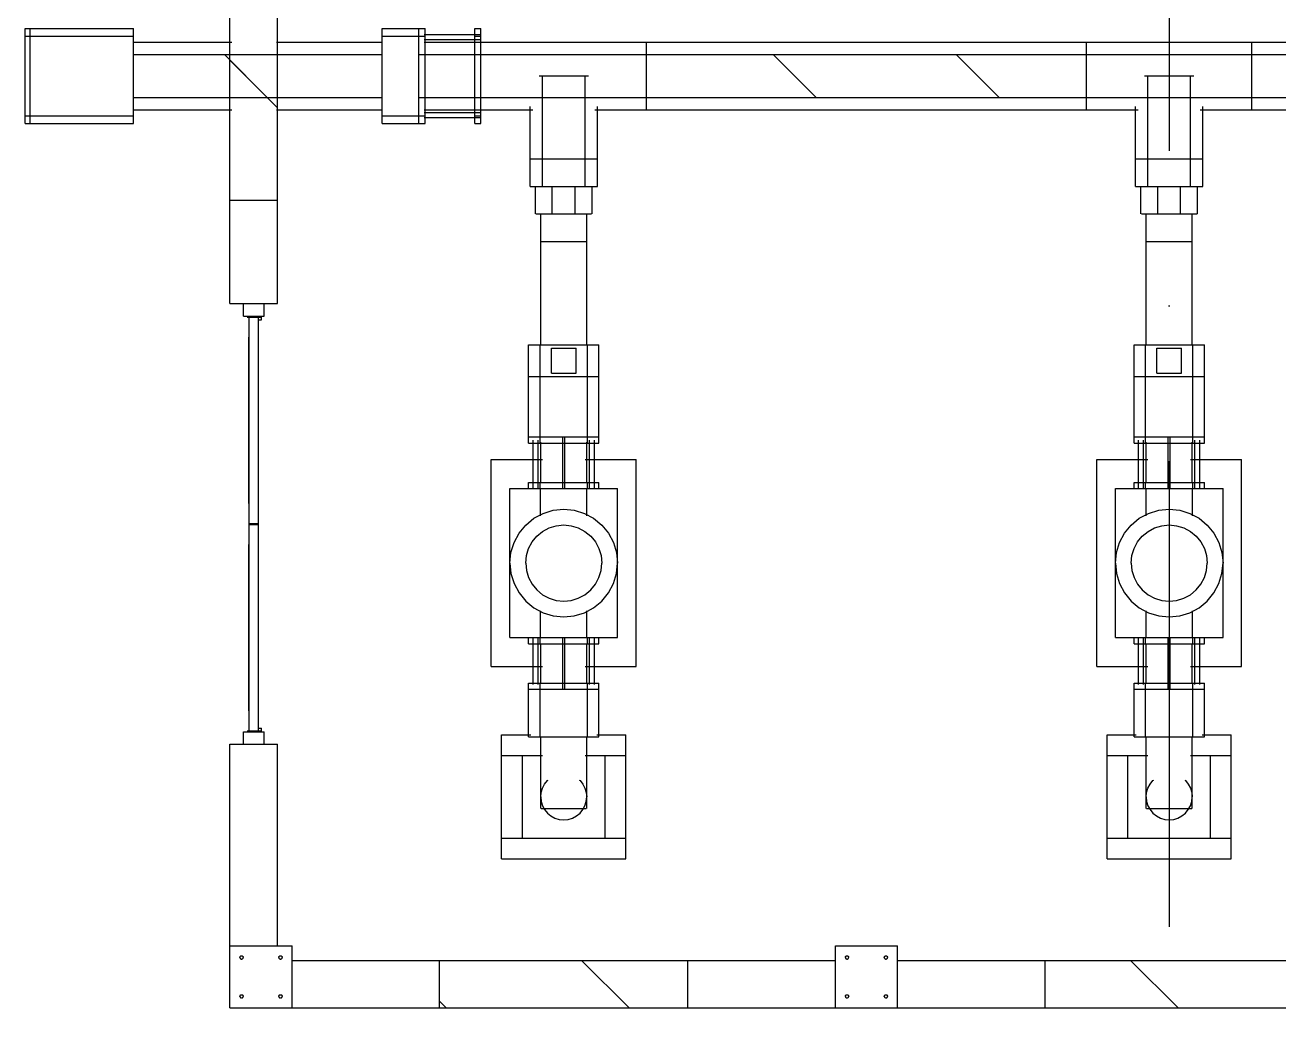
# Model space of a CAD drawing. Extents: x 1250 to 103750, y 1250 to 73000.
# Drawn here: x 56010 to 62068, y 20264 to 25135 of the extents above; entities that cross this region are included whole.
import ezdxf

# ---------------------------------------------------------------- set-up
doc = ezdxf.new("R2010")
doc.units = 0
doc.linetypes.add('DASHDOT', pattern=[3750, 2250, -750, 0, -750])
for name, color, linetype in [('A-CUT', 1, 'CONTINUOUS'), ('A-HATCH', 3, 'CONTINUOUS'), ('A-SECT', 1, 'DASHDOT'), ('A-VIS', 7, 'CONTINUOUS')]:
    doc.layers.add(name, color=color, linetype=linetype)

msp = doc.modelspace()

# ---------------------------------------------------------------- linework, layer by layer
at = {"layer": 'A-CUT'}
for p, q in [((57000, 23788.75), (57000, 26384.75)), ((57230, 23788.75), (57230, 26084.75)), ((56010, 25081.475), (56534.5, 25081.475)), ((56010, 24696.025), (56010, 25081.475)), ((56034.5, 24696.025), (56034.5, 25081.475)), ((56534.5, 24696.025), (56534.5, 25081.475)), ((57734.5, 25081.475), (57942.5, 25081.475)), ((57734.5, 24696.025), (57734.5, 25081.475)), ((57912.5, 24696.025), (57912.5, 25081.475)), ((57942.5, 24696.025), (57942.5, 25081.475)), ((58182.5, 25081.475), (58212.5, 25081.475)), ((58182.5, 24696.025), (58182.5, 25081.475)), ((58212.5, 24696.025), (58212.5, 25081.475)), ((56534.5, 24992.138), (57734.5, 24992.138)), ((57912.5, 24992.138), (64862.5, 24992.138)), ((59012.5, 24785.362), (59012.5, 24992.138)), ((61137.5, 24785.362), (61137.5, 24992.138)), ((61937.5, 24785.362), (61937.5, 24992.138)), ((58509.112, 24355.416), (58509.112, 24888.75)), ((58509.112, 24888.75), (58715.888, 24888.75)), ((58715.888, 24355.416), (58715.888, 24888.75)), ((61434.112, 24888.75), (61640.888, 24888.75)), ((61434.112, 24355.416), (61434.112, 24888.75)), ((61640.888, 24355.416), (61640.888, 24888.75)), ((56534.5, 24785.362), (57734.5, 24785.362)), ((57912.5, 24785.362), (64862.5, 24785.362)), ((56010, 24696.025), (56534.5, 24696.025)), ((57734.5, 24696.025), (57942.5, 24696.025)), ((58182.5, 24696.025), (58212.5, 24696.025)), ((58509.112, 24488.75), (58715.888, 24488.75)), ((61434.112, 24488.75), (61640.888, 24488.75)), ((58509.112, 24355.416), (58715.888, 24355.416)), ((58557.132, 24222.084), (58557.132, 24355.416)), ((58667.868, 24222.084), (58667.868, 24355.416)), ((61434.112, 24355.416), (61640.888, 24355.416)), ((61482.132, 24222.084), (61482.132, 24355.416)), ((61592.868, 24222.084), (61592.868, 24355.416)), ((57000, 24288.75), (57230, 24288.75)), ((58557.132, 24222.084), (58667.868, 24222.084)), ((61482.132, 24222.084), (61592.868, 24222.084)), ((57000, 23788.75), (57230, 23788.75)), ((57065, 23728.75), (57065, 23788.75)), ((57165, 23728.75), (57165, 23788.75)), ((57065, 23728.75), (57165, 23728.75)), ((57092.5, 21723.75), (57092.5, 23723.75)), ((57092.5, 23723.75), (57137.5, 23723.75)), ((57137.5, 21718.75), (57137.5, 23728.75)), ((57137.5, 23710.75), (57152.5, 23710.75)), ((57152.5, 23710.75), (57152.5, 23728.75)), ((57090.5, 23626.75), (57092.5, 23626.75)), ((57090.5, 23620.75), (57090.5, 23626.75)), ((57137.5, 23626.75), (57139.5, 23626.75)), ((57090.5, 23620.75), (57092.5, 23620.75)), ((57137.5, 23620.75), (57139.5, 23620.75)), ((58498.131, 23114.75), (58498.131, 23588.75)), ((58498.131, 23588.75), (58726.869, 23588.75)), ((58552.5, 23451.95), (58552.5, 23573.55)), ((58552.5, 23573.55), (58672.5, 23573.55)), ((58672.5, 23451.95), (58672.5, 23573.55)), ((58726.869, 23114.75), (58726.869, 23588.75)), ((61423.131, 23588.75), (61651.869, 23588.75)), ((61423.131, 23114.75), (61423.131, 23588.75)), ((61477.5, 23573.55), (61597.5, 23573.55)), ((61477.5, 23451.95), (61477.5, 23573.55)), ((61597.5, 23451.95), (61597.5, 23573.55)), ((61651.869, 23114.75), (61651.869, 23588.75)), ((58552.5, 23451.95), (58672.5, 23451.95)), ((61477.5, 23451.95), (61597.5, 23451.95)), ((58498.131, 23436.75), (58726.869, 23436.75)), ((61423.131, 23436.75), (61651.869, 23436.75)), ((58498.131, 23144.75), (58726.869, 23144.75)), ((58607.746, 22894.75), (58607.746, 23144.75)), ((58617.254, 22894.75), (58617.254, 23144.75)), ((61423.131, 23144.75), (61651.869, 23144.75)), ((61532.746, 22894.75), (61532.746, 23144.75)), ((61542.254, 22894.75), (61542.254, 23144.75)), ((58498.131, 23114.75), (58726.869, 23114.75)), ((61423.131, 23114.75), (61651.869, 23114.75)), ((58498.131, 22894.75), (58498.131, 22924.75)), ((58498.131, 22924.75), (58726.869, 22924.75)), ((58726.869, 22894.75), (58726.869, 22924.75)), ((61423.131, 22924.75), (61651.869, 22924.75)), ((61423.131, 22894.75), (61423.131, 22924.75)), ((61651.869, 22894.75), (61651.869, 22924.75)), ((58498.131, 22894.75), (58726.869, 22894.75)), ((61423.131, 22894.75), (61651.869, 22894.75)), ((57090.5, 22828.75), (57092.5, 22828.75)), ((57090.5, 22822.75), (57090.5, 22828.75)), ((57090.5, 22822.75), (57092.5, 22822.75)), ((57137.5, 22828.75), (57139.5, 22828.75)), ((57137.5, 22822.75), (57139.5, 22822.75)), ((57092.5, 22725.75), (57137.5, 22725.75)), ((57092.5, 22721.75), (57137.5, 22721.75)), ((58576.603, 22715.214), (58612.5, 22718.75)), ((58612.5, 22718.75), (58648.397, 22715.214)), ((61501.603, 22715.214), (61537.5, 22718.75)), ((61537.5, 22718.75), (61573.397, 22715.214)), ((58459.51, 22636.975), (58482.392, 22664.858)), ((58482.392, 22664.858), (58510.275, 22687.74)), ((58510.275, 22687.74), (58542.086, 22704.744)), ((58542.086, 22704.744), (58576.603, 22715.214)), ((58648.397, 22715.214), (58682.914, 22704.744)), ((58682.914, 22704.744), (58714.725, 22687.74)), ((58714.725, 22687.74), (58742.608, 22664.858)), ((58742.608, 22664.858), (58765.49, 22636.975)), ((61384.51, 22636.975), (61407.392, 22664.858)), ((61407.392, 22664.858), (61435.275, 22687.74)), ((61435.275, 22687.74), (61467.086, 22704.744)), ((61467.086, 22704.744), (61501.603, 22715.214)), ((61573.397, 22715.214), (61607.914, 22704.744)), ((61607.914, 22704.744), (61639.725, 22687.74)), ((61639.725, 22687.74), (61667.608, 22664.858)), ((61667.608, 22664.858), (61690.49, 22636.975)), ((57090.5, 22618.75), (57090.5, 22624.75)), ((57090.5, 22624.75), (57092.5, 22624.75)), ((57090.5, 22618.75), (57092.5, 22618.75)), ((57137.5, 22624.75), (57139.5, 22624.75)), ((57137.5, 22618.75), (57139.5, 22618.75)), ((58432.036, 22570.647), (58442.506, 22605.164)), ((58442.506, 22605.164), (58459.51, 22636.975)), ((58765.49, 22636.975), (58782.494, 22605.164)), ((58782.494, 22605.164), (58792.964, 22570.647)), ((61357.036, 22570.647), (61367.506, 22605.164)), ((61367.506, 22605.164), (61384.51, 22636.975)), ((61690.49, 22636.975), (61707.494, 22605.164)), ((61707.494, 22605.164), (61717.964, 22570.647)), ((58428.5, 22534.75), (58432.036, 22570.647)), ((58428.5, 22534.75), (58432.036, 22498.853)), ((58792.964, 22570.647), (58796.5, 22534.75)), ((58792.964, 22498.853), (58796.5, 22534.75)), ((61353.5, 22534.75), (61357.036, 22570.647)), ((61353.5, 22534.75), (61357.036, 22498.853)), ((61717.964, 22570.647), (61721.5, 22534.75)), ((61717.964, 22498.853), (61721.5, 22534.75)), ((58432.036, 22498.853), (58442.506, 22464.336)), ((58782.494, 22464.336), (58792.964, 22498.853)), ((61357.036, 22498.853), (61367.506, 22464.336)), ((61707.494, 22464.336), (61717.964, 22498.853)), ((58442.506, 22464.336), (58459.51, 22432.525)), ((58459.51, 22432.525), (58482.392, 22404.642)), ((58742.608, 22404.642), (58765.49, 22432.525)), ((58765.49, 22432.525), (58782.494, 22464.336)), ((61367.506, 22464.336), (61384.51, 22432.525)), ((61384.51, 22432.525), (61407.392, 22404.642)), ((61667.608, 22404.642), (61690.49, 22432.525)), ((61690.49, 22432.525), (61707.494, 22464.336)), ((58482.392, 22404.642), (58510.275, 22381.76)), ((58510.275, 22381.76), (58542.086, 22364.756)), ((58542.086, 22364.756), (58576.603, 22354.286)), ((58576.603, 22354.286), (58612.5, 22350.75)), ((58612.5, 22350.75), (58648.397, 22354.286)), ((58648.397, 22354.286), (58682.914, 22364.756)), ((58682.914, 22364.756), (58714.725, 22381.76)), ((58714.725, 22381.76), (58742.608, 22404.642)), ((61407.392, 22404.642), (61435.275, 22381.76)), ((61435.275, 22381.76), (61467.086, 22364.756)), ((61467.086, 22364.756), (61501.603, 22354.286)), ((61501.603, 22354.286), (61537.5, 22350.75)), ((61537.5, 22350.75), (61573.397, 22354.286)), ((61573.397, 22354.286), (61607.914, 22364.756)), ((61607.914, 22364.756), (61639.725, 22381.76)), ((61639.725, 22381.76), (61667.608, 22404.642)), ((58498.131, 22144.75), (58498.131, 22174.75)), ((58498.131, 22174.75), (58726.869, 22174.75)), ((58607.746, 21924.75), (58607.746, 22174.75)), ((58617.254, 21924.75), (58617.254, 22174.75)), ((58726.869, 22144.75), (58726.869, 22174.75)), ((61423.131, 22174.75), (61651.869, 22174.75)), ((61423.131, 22144.75), (61423.131, 22174.75)), ((61532.746, 21924.75), (61532.746, 22174.75)), ((61542.254, 21924.75), (61542.254, 22174.75)), ((61651.869, 22144.75), (61651.869, 22174.75)), ((58498.131, 22144.75), (58726.869, 22144.75)), ((61423.131, 22144.75), (61651.869, 22144.75)), ((58498.131, 21694.75), (58498.131, 21954.75)), ((58498.131, 21954.75), (58726.869, 21954.75)), ((58726.869, 21694.75), (58726.869, 21954.75)), ((61423.131, 21954.75), (61651.869, 21954.75)), ((61423.131, 21694.75), (61423.131, 21954.75)), ((61651.869, 21694.75), (61651.869, 21954.75)), ((58498.131, 21924.75), (58726.869, 21924.75)), ((61423.131, 21924.75), (61651.869, 21924.75)), ((57090.5, 21820.75), (57090.5, 21826.75)), ((57090.5, 21826.75), (57092.5, 21826.75)), ((57090.5, 21820.75), (57092.5, 21820.75)), ((57137.5, 21826.75), (57139.5, 21826.75)), ((57137.5, 21820.75), (57139.5, 21820.75)), ((57065, 21658.75), (57065, 21718.75)), ((57065, 21718.75), (57165, 21718.75)), ((57092.5, 21723.75), (57137.5, 21723.75)), ((57137.5, 21736.75), (57152.5, 21736.75)), ((57152.5, 21718.75), (57152.5, 21736.75)), ((57165, 21658.75), (57165, 21718.75)), ((58498.131, 21694.75), (58726.869, 21694.75)), ((61423.131, 21694.75), (61651.869, 21694.75)), ((57000, 20384.75), (57000, 21658.75)), ((57000, 21658.75), (57230, 21658.75)), ((57230, 20684.75), (57230, 21658.75)), ((57000, 20684.75), (57300, 20684.75)), ((57300, 20384.75), (57300, 20684.75)), ((59925, 20684.75), (60225, 20684.75)), ((59925, 20384.75), (59925, 20684.75)), ((60225, 20384.75), (60225, 20684.75)), ((57048, 20628.75), (57048.154, 20630.311)), ((57048, 20628.75), (57048.154, 20627.189)), ((57048.154, 20630.311), (57048.609, 20631.811)), ((57048.154, 20627.189), (57048.609, 20625.689)), ((57048.609, 20631.811), (57049.348, 20633.195)), ((57048.609, 20625.689), (57049.348, 20624.305)), ((57049.348, 20633.195), (57050.343, 20634.407)), ((57049.348, 20624.305), (57050.343, 20623.093)), ((57050.343, 20634.407), (57051.555, 20635.402)), ((57050.343, 20623.093), (57051.555, 20622.098)), ((57051.555, 20635.402), (57052.939, 20636.141)), ((57051.555, 20622.098), (57052.939, 20621.359)), ((57052.939, 20636.141), (57054.439, 20636.596)), ((57052.939, 20621.359), (57054.439, 20620.904)), ((57054.439, 20636.596), (57056, 20636.75)), ((57054.439, 20620.904), (57056, 20620.75)), ((57056, 20636.75), (57057.561, 20636.596)), ((57056, 20620.75), (57057.561, 20620.904)), ((57057.561, 20636.596), (57059.061, 20636.141)), ((57057.561, 20620.904), (57059.061, 20621.359)), ((57059.061, 20636.141), (57060.445, 20635.402)), ((57059.061, 20621.359), (57060.445, 20622.098)), ((57060.445, 20635.402), (57061.657, 20634.407)), ((57060.445, 20622.098), (57061.657, 20623.093)), ((57061.657, 20634.407), (57062.652, 20633.195)), ((57061.657, 20623.093), (57062.652, 20624.305)), ((57062.652, 20633.195), (57063.391, 20631.811)), ((57062.652, 20624.305), (57063.391, 20625.689)), ((57063.391, 20631.811), (57063.781, 20630.525)), ((57063.391, 20625.689), (57063.846, 20627.189)), ((57063.781, 20630.525), (57064, 20628.75)), ((57063.846, 20627.189), (57064, 20628.75)), ((57236, 20628.75), (57236.154, 20630.311)), ((57236, 20628.75), (57236.154, 20627.189)), ((57236.154, 20630.311), (57236.609, 20631.811)), ((57236.154, 20627.189), (57236.609, 20625.689)), ((57236.609, 20631.811), (57237.348, 20633.195)), ((57236.609, 20625.689), (57237.348, 20624.305)), ((57237.348, 20633.195), (57238.343, 20634.407)), ((57237.348, 20624.305), (57238.343, 20623.093)), ((57238.343, 20634.407), (57239.555, 20635.402)), ((57238.343, 20623.093), (57239.555, 20622.098)), ((57239.555, 20635.402), (57240.939, 20636.141)), ((57239.555, 20622.098), (57240.939, 20621.359)), ((57240.939, 20636.141), (57242.439, 20636.596)), ((57240.939, 20621.359), (57242.439, 20620.904)), ((57242.439, 20636.596), (57244, 20636.75)), ((57242.439, 20620.904), (57244, 20620.75)), ((57244, 20636.75), (57245.561, 20636.596)), ((57244, 20620.75), (57245.561, 20620.904)), ((57245.561, 20636.596), (57247.061, 20636.141)), ((57245.561, 20620.904), (57247.061, 20621.359)), ((57247.061, 20636.141), (57248.445, 20635.402)), ((57247.061, 20621.359), (57248.445, 20622.098)), ((57248.445, 20635.402), (57249.657, 20634.407)), ((57248.445, 20622.098), (57249.657, 20623.093)), ((57249.657, 20634.407), (57250.652, 20633.195)), ((57249.657, 20623.093), (57250.652, 20624.305)), ((57250.652, 20633.195), (57251.391, 20631.811)), ((57250.652, 20624.305), (57251.391, 20625.689)), ((57251.391, 20631.811), (57251.781, 20630.525)), ((57251.391, 20625.689), (57251.846, 20627.189)), ((57251.781, 20630.525), (57252, 20628.75)), ((57251.846, 20627.189), (57252, 20628.75)), ((57300, 20614.75), (59925, 20614.75)), ((58012.5, 20384.75), (58012.5, 20614.75)), ((59212.5, 20384.75), (59212.5, 20614.75)), ((59973, 20628.75), (59973.154, 20630.311)), ((59973, 20628.75), (59973.154, 20627.189)), ((59973.154, 20630.311), (59973.609, 20631.811)), ((59973.154, 20627.189), (59973.609, 20625.689)), ((59973.609, 20631.811), (59974.348, 20633.195)), ((59973.609, 20625.689), (59974.348, 20624.305)), ((59974.348, 20633.195), (59975.343, 20634.407)), ((59974.348, 20624.305), (59975.343, 20623.093)), ((59975.343, 20634.407), (59976.555, 20635.402)), ((59975.343, 20623.093), (59976.555, 20622.098)), ((59976.555, 20635.402), (59977.939, 20636.141)), ((59976.555, 20622.098), (59977.939, 20621.359)), ((59977.939, 20636.141), (59979.439, 20636.596)), ((59977.939, 20621.359), (59979.439, 20620.904)), ((59979.439, 20636.596), (59981, 20636.75)), ((59979.439, 20620.904), (59981, 20620.75)), ((59981, 20636.75), (59982.561, 20636.596)), ((59981, 20620.75), (59982.561, 20620.904)), ((59982.561, 20636.596), (59984.061, 20636.141)), ((59982.561, 20620.904), (59984.061, 20621.359)), ((59984.061, 20636.141), (59985.445, 20635.402)), ((59984.061, 20621.359), (59985.445, 20622.098)), ((59985.445, 20635.402), (59986.657, 20634.407)), ((59985.445, 20622.098), (59986.657, 20623.093)), ((59986.657, 20634.407), (59987.652, 20633.195)), ((59986.657, 20623.093), (59987.652, 20624.305)), ((59987.652, 20633.195), (59988.391, 20631.811)), ((59987.652, 20624.305), (59988.391, 20625.689)), ((59988.391, 20631.811), (59988.781, 20630.525)), ((59988.391, 20625.689), (59988.846, 20627.189)), ((59988.781, 20630.525), (59989, 20628.75)), ((59988.846, 20627.189), (59989, 20628.75)), ((60161, 20628.75), (60161.154, 20630.311)), ((60161, 20628.75), (60161.154, 20627.189)), ((60161.154, 20630.311), (60161.609, 20631.811)), ((60161.154, 20627.189), (60161.609, 20625.689)), ((60161.609, 20631.811), (60162.348, 20633.195)), ((60161.609, 20625.689), (60162.348, 20624.305)), ((60162.348, 20633.195), (60163.343, 20634.407)), ((60162.348, 20624.305), (60163.343, 20623.093)), ((60163.343, 20634.407), (60164.555, 20635.402)), ((60163.343, 20623.093), (60164.555, 20622.098)), ((60164.555, 20635.402), (60165.939, 20636.141)), ((60164.555, 20622.098), (60165.939, 20621.359)), ((60165.939, 20636.141), (60167.439, 20636.596)), ((60165.939, 20621.359), (60167.439, 20620.904)), ((60167.439, 20636.596), (60169, 20636.75)), ((60167.439, 20620.904), (60169, 20620.75)), ((60169, 20636.75), (60170.561, 20636.596)), ((60169, 20620.75), (60170.561, 20620.904)), ((60170.561, 20636.596), (60172.061, 20636.141)), ((60170.561, 20620.904), (60172.061, 20621.359)), ((60172.061, 20636.141), (60173.445, 20635.402)), ((60172.061, 20621.359), (60173.445, 20622.098)), ((60173.445, 20635.402), (60174.657, 20634.407)), ((60173.445, 20622.098), (60174.657, 20623.093)), ((60174.657, 20634.407), (60175.652, 20633.195)), ((60174.657, 20623.093), (60175.652, 20624.305)), ((60175.652, 20633.195), (60176.391, 20631.811)), ((60175.652, 20624.305), (60176.391, 20625.689)), ((60176.391, 20631.811), (60176.781, 20630.525)), ((60176.391, 20625.689), (60176.846, 20627.189)), ((60176.781, 20630.525), (60177, 20628.75)), ((60176.846, 20627.189), (60177, 20628.75)), ((60225, 20614.75), (62850, 20614.75)), ((60937.5, 20384.75), (60937.5, 20614.75)), ((57048, 20440.75), (57048.154, 20442.311)), ((57048, 20440.75), (57048.154, 20439.189)), ((57048.154, 20442.311), (57048.609, 20443.811)), ((57048.154, 20439.189), (57048.609, 20437.689)), ((57048.609, 20443.811), (57049.348, 20445.195)), ((57048.609, 20437.689), (57049.348, 20436.305)), ((57049.348, 20445.195), (57050.343, 20446.407)), ((57049.348, 20436.305), (57050.343, 20435.093)), ((57050.343, 20446.407), (57051.555, 20447.402)), ((57050.343, 20435.093), (57051.555, 20434.098)), ((57051.555, 20447.402), (57052.939, 20448.141)), ((57051.555, 20434.098), (57052.939, 20433.359)), ((57052.939, 20448.141), (57054.439, 20448.596)), ((57052.939, 20433.359), (57054.439, 20432.904)), ((57054.439, 20448.596), (57056, 20448.75)), ((57054.439, 20432.904), (57056, 20432.75)), ((57056, 20448.75), (57057.561, 20448.596)), ((57056, 20432.75), (57057.561, 20432.904)), ((57057.561, 20448.596), (57059.061, 20448.141)), ((57057.561, 20432.904), (57059.061, 20433.359)), ((57059.061, 20448.141), (57060.445, 20447.402)), ((57059.061, 20433.359), (57060.445, 20434.098)), ((57060.445, 20447.402), (57061.657, 20446.407)), ((57060.445, 20434.098), (57061.657, 20435.093)), ((57061.657, 20446.407), (57062.652, 20445.195)), ((57061.657, 20435.093), (57062.652, 20436.305)), ((57062.652, 20445.195), (57063.391, 20443.811)), ((57062.652, 20436.305), (57063.391, 20437.689)), ((57063.391, 20443.811), (57063.781, 20442.525)), ((57063.391, 20437.689), (57063.846, 20439.189)), ((57063.781, 20442.525), (57064, 20440.75)), ((57063.846, 20439.189), (57064, 20440.75)), ((57236, 20440.75), (57236.154, 20442.311)), ((57236, 20440.75), (57236.154, 20439.189)), ((57236.154, 20442.311), (57236.609, 20443.811)), ((57236.154, 20439.189), (57236.609, 20437.689)), ((57236.609, 20443.811), (57237.348, 20445.195)), ((57236.609, 20437.689), (57237.348, 20436.305)), ((57237.348, 20445.195), (57238.343, 20446.407)), ((57237.348, 20436.305), (57238.343, 20435.093)), ((57238.343, 20446.407), (57239.555, 20447.402)), ((57238.343, 20435.093), (57239.555, 20434.098)), ((57239.555, 20447.402), (57240.939, 20448.141)), ((57239.555, 20434.098), (57240.939, 20433.359)), ((57240.939, 20448.141), (57242.439, 20448.596)), ((57240.939, 20433.359), (57242.439, 20432.904)), ((57242.439, 20448.596), (57244, 20448.75)), ((57242.439, 20432.904), (57244, 20432.75)), ((57244, 20448.75), (57245.561, 20448.596)), ((57244, 20432.75), (57245.561, 20432.904)), ((57245.561, 20448.596), (57247.061, 20448.141)), ((57245.561, 20432.904), (57247.061, 20433.359)), ((57247.061, 20448.141), (57248.445, 20447.402)), ((57247.061, 20433.359), (57248.445, 20434.098)), ((57248.445, 20447.402), (57249.657, 20446.407)), ((57248.445, 20434.098), (57249.657, 20435.093)), ((57249.657, 20446.407), (57250.652, 20445.195)), ((57249.657, 20435.093), (57250.652, 20436.305)), ((57250.652, 20445.195), (57251.391, 20443.811)), ((57250.652, 20436.305), (57251.391, 20437.689)), ((57251.391, 20443.811), (57251.781, 20442.525)), ((57251.391, 20437.689), (57251.846, 20439.189)), ((57251.781, 20442.525), (57252, 20440.75)), ((57251.846, 20439.189), (57252, 20440.75)), ((59973, 20440.75), (59973.154, 20442.311)), ((59973, 20440.75), (59973.154, 20439.189)), ((59973.154, 20442.311), (59973.609, 20443.811)), ((59973.154, 20439.189), (59973.609, 20437.689)), ((59973.609, 20443.811), (59974.348, 20445.195)), ((59973.609, 20437.689), (59974.348, 20436.305)), ((59974.348, 20445.195), (59975.343, 20446.407)), ((59974.348, 20436.305), (59975.343, 20435.093)), ((59975.343, 20446.407), (59976.555, 20447.402)), ((59975.343, 20435.093), (59976.555, 20434.098)), ((59976.555, 20447.402), (59977.939, 20448.141)), ((59976.555, 20434.098), (59977.939, 20433.359)), ((59977.939, 20448.141), (59979.439, 20448.596)), ((59977.939, 20433.359), (59979.439, 20432.904)), ((59979.439, 20448.596), (59981, 20448.75)), ((59979.439, 20432.904), (59981, 20432.75)), ((59981, 20448.75), (59982.561, 20448.596)), ((59981, 20432.75), (59982.561, 20432.904)), ((59982.561, 20448.596), (59984.061, 20448.141)), ((59982.561, 20432.904), (59984.061, 20433.359)), ((59984.061, 20448.141), (59985.445, 20447.402)), ((59984.061, 20433.359), (59985.445, 20434.098)), ((59985.445, 20447.402), (59986.657, 20446.407)), ((59985.445, 20434.098), (59986.657, 20435.093)), ((59986.657, 20446.407), (59987.652, 20445.195)), ((59986.657, 20435.093), (59987.652, 20436.305)), ((59987.652, 20445.195), (59988.391, 20443.811)), ((59987.652, 20436.305), (59988.391, 20437.689)), ((59988.391, 20443.811), (59988.781, 20442.525)), ((59988.391, 20437.689), (59988.846, 20439.189)), ((59988.781, 20442.525), (59989, 20440.75)), ((59988.846, 20439.189), (59989, 20440.75)), ((60161, 20440.75), (60161.154, 20442.311)), ((60161, 20440.75), (60161.154, 20439.189)), ((60161.154, 20442.311), (60161.609, 20443.811)), ((60161.154, 20439.189), (60161.609, 20437.689)), ((60161.609, 20443.811), (60162.348, 20445.195)), ((60161.609, 20437.689), (60162.348, 20436.305)), ((60162.348, 20445.195), (60163.343, 20446.407)), ((60162.348, 20436.305), (60163.343, 20435.093)), ((60163.343, 20446.407), (60164.555, 20447.402)), ((60163.343, 20435.093), (60164.555, 20434.098)), ((60164.555, 20447.402), (60165.939, 20448.141)), ((60164.555, 20434.098), (60165.939, 20433.359)), ((60165.939, 20448.141), (60167.439, 20448.596)), ((60165.939, 20433.359), (60167.439, 20432.904)), ((60167.439, 20448.596), (60169, 20448.75)), ((60167.439, 20432.904), (60169, 20432.75)), ((60169, 20448.75), (60170.561, 20448.596)), ((60169, 20432.75), (60170.561, 20432.904)), ((60170.561, 20448.596), (60172.061, 20448.141)), ((60170.561, 20432.904), (60172.061, 20433.359)), ((60172.061, 20448.141), (60173.445, 20447.402)), ((60172.061, 20433.359), (60173.445, 20434.098)), ((60173.445, 20447.402), (60174.657, 20446.407)), ((60173.445, 20434.098), (60174.657, 20435.093)), ((60174.657, 20446.407), (60175.652, 20445.195)), ((60174.657, 20435.093), (60175.652, 20436.305)), ((60175.652, 20445.195), (60176.391, 20443.811)), ((60175.652, 20436.305), (60176.391, 20437.689)), ((60176.391, 20443.811), (60176.781, 20442.525)), ((60176.391, 20437.689), (60176.846, 20439.189)), ((60176.781, 20442.525), (60177, 20440.75)), ((60176.846, 20439.189), (60177, 20440.75)), ((57000, 20384.75), (69000, 20384.75))]:
    msp.add_line(p, q, dxfattribs=at)
at = {"layer": 'A-HATCH'}
for p, q in [((57179.971, 24785.362), (56973.194, 24992.138)), ((57230, 24735.333), (57000, 24965.333)), ((59831.621, 24785.362), (59624.845, 24992.138)), ((60715.505, 24785.362), (60508.728, 24992.138)), ((58928.932, 20384.75), (58698.932, 20614.75)), ((61580.583, 20384.75), (61350.583, 20614.75)), ((58045.049, 20384.75), (58012.5, 20417.299))]:
    msp.add_line(p, q, dxfattribs=at)
at = {"layer": 'A-SECT'}
msp.add_line((61537.5, 30527.47), (61537.5, 16242.03), dxfattribs=at)
at = {"layer": 'A-VIS'}
for p, q in [((57000, 25050.359), (57000, 26384.75)), ((57230, 25050.359), (57230, 26081.658)), ((56010, 25118.75), (56534.5, 25118.75)), ((56010, 24658.75), (56010, 25118.75)), ((56034.5, 25081.475), (56034.5, 25118.75)), ((56534.5, 24992.138), (56534.5, 25118.75)), ((57734.5, 25118.75), (57942.5, 25118.75)), ((57734.5, 24992.138), (57734.5, 25118.75)), ((57912.5, 25081.475), (57912.5, 25118.75)), ((57937.512, 25088.75), (58212.5, 25088.75)), ((57942.5, 25081.475), (57942.5, 25118.75)), ((58182.5, 25118.75), (58212.5, 25118.75)), ((58182.5, 25081.475), (58182.5, 25118.75)), ((58212.5, 24992.138), (58212.5, 25118.75)), ((56534.5, 25051.75), (57009.391, 25051.75)), ((57225.016, 25051.75), (57734.5, 25051.75)), ((57937.512, 25064.75), (58212.5, 25064.75)), ((57937.512, 25051.75), (64862.5, 25051.75)), ((57942.5, 25051.385), (57942.5, 25069.122)), ((58182.5, 25051.385), (58182.5, 25069.122)), ((59012.5, 24992.138), (59012.5, 25051.75)), ((61137.5, 24992.138), (61137.5, 25051.75)), ((61937.5, 24992.138), (61937.5, 25051.75)), ((57912.5, 24992.138), (57912.5, 25007.572)), ((58493.678, 24888.75), (58509.112, 24888.75)), ((58715.888, 24888.75), (58731.322, 24888.75)), ((61418.678, 24888.75), (61434.112, 24888.75)), ((61640.888, 24888.75), (61656.322, 24888.75)), ((56534.5, 24658.75), (56534.5, 24785.362)), ((57734.5, 24658.75), (57734.5, 24785.362)), ((57912.5, 24769.928), (57912.5, 24785.362)), ((58212.5, 24658.75), (58212.5, 24785.362)), ((59012.5, 24725.75), (59012.5, 24785.362)), ((61137.5, 24725.75), (61137.5, 24785.362)), ((61937.5, 24725.75), (61937.5, 24785.362)), ((56534.5, 24725.75), (57009.391, 24725.75)), ((57000, 23788.75), (57000, 24722.234)), ((57225.016, 24725.75), (57734.5, 24725.75)), ((57230, 23788.75), (57230, 24722.234)), ((57937.512, 24725.75), (58462.536, 24725.75)), ((57942.5, 24712.847), (57942.5, 24722.233)), ((58182.5, 24712.847), (58182.5, 24722.233)), ((58449.5, 24355.416), (58449.5, 24740.967)), ((58762.536, 24725.75), (61387.464, 24725.75)), ((58775.5, 24355.416), (58775.5, 24740.967)), ((61374.5, 24355.416), (61374.5, 24740.967)), ((61687.464, 24725.75), (64312.464, 24725.75)), ((61700.5, 24355.416), (61700.5, 24740.967)), ((56010, 24658.75), (56534.5, 24658.75)), ((56034.5, 24658.75), (56034.5, 24696.025)), ((57734.5, 24658.75), (57942.5, 24658.75)), ((57912.5, 24658.75), (57912.5, 24696.025)), ((57937.512, 24712.75), (58212.5, 24712.75)), ((57937.512, 24688.75), (58212.5, 24688.75)), ((57942.5, 24658.75), (57942.5, 24696.025)), ((58182.5, 24658.75), (58182.5, 24696.025)), ((58182.5, 24658.75), (58212.5, 24658.75)), ((58449.5, 24488.75), (58509.112, 24488.75)), ((58715.888, 24488.75), (58775.5, 24488.75)), ((61374.5, 24488.75), (61434.112, 24488.75)), ((61640.888, 24488.75), (61700.5, 24488.75)), ((58449.5, 24355.416), (58557.132, 24355.416)), ((58475.5, 24222.084), (58475.5, 24355.416)), ((58667.868, 24355.416), (58775.5, 24355.416)), ((58749.5, 24222.084), (58749.5, 24355.416)), ((61374.5, 24355.416), (61482.132, 24355.416)), ((61400.5, 24222.084), (61400.5, 24355.416)), ((61592.868, 24355.416), (61700.5, 24355.416)), ((61674.5, 24222.084), (61674.5, 24355.416)), ((57000, 24288.75), (57009.38, 24288.75)), ((57225.005, 24288.75), (57230, 24288.75)), ((58478.132, 24222.084), (58746.868, 24222.084)), ((58501.5, 23588.75), (58501.5, 24222.084)), ((58723.5, 23588.75), (58723.5, 24222.084)), ((61403.132, 24222.084), (61671.868, 24222.084)), ((61426.5, 23588.75), (61426.5, 24222.084)), ((61648.5, 23588.75), (61648.5, 24222.084)), ((58503.633, 24088.75), (58721.367, 24088.75)), ((61428.633, 24088.75), (61646.367, 24088.75)), ((57000, 23788.75), (57065.658, 23788.75)), ((57065, 23728.75), (57065, 23788.75)), ((57165, 23728.75), (57165, 23784.766)), ((57168.727, 23788.75), (57230, 23788.75)), ((57065, 23728.75), (57165, 23728.75)), ((57083, 23723.75), (57147, 23723.75)), ((57092.5, 21723.75), (57092.5, 23723.75)), ((57137.5, 21740.983), (57137.5, 23728.504)), ((57140.635, 23710.75), (57152.5, 23710.75)), ((57152.5, 23710.75), (57152.5, 23728.75)), ((57090.5, 22822.75), (57090.5, 23626.75)), ((58442.5, 23114.75), (58442.5, 23588.75)), ((58442.5, 23588.75), (58782.5, 23588.75)), ((58552.5, 23451.95), (58552.5, 23573.55)), ((58552.5, 23573.55), (58672.5, 23573.55)), ((58672.5, 23451.95), (58672.5, 23573.55)), ((58782.5, 23114.75), (58782.5, 23588.75)), ((61367.5, 23588.75), (61707.5, 23588.75)), ((61367.5, 23114.75), (61367.5, 23588.75)), ((61477.5, 23573.55), (61597.5, 23573.55)), ((61477.5, 23451.95), (61477.5, 23573.55)), ((61597.5, 23451.95), (61597.5, 23573.55)), ((61707.5, 23114.75), (61707.5, 23588.75)), ((58552.5, 23451.95), (58672.5, 23451.95)), ((61477.5, 23451.95), (61597.5, 23451.95)), ((58442.5, 23436.75), (58498.131, 23436.75)), ((58726.869, 23436.75), (58782.5, 23436.75)), ((61367.5, 23436.75), (61423.131, 23436.75)), ((61651.869, 23436.75), (61707.5, 23436.75)), ((58442.5, 23144.75), (58498.131, 23144.75)), ((58726.869, 23144.75), (58782.5, 23144.75)), ((61367.5, 23144.75), (61423.131, 23144.75)), ((61651.869, 23144.75), (61707.5, 23144.75)), ((58442.5, 23114.75), (58509.365, 23114.75)), ((58464.5, 22894.75), (58464.5, 23128.51)), ((58488.5, 22894.75), (58488.5, 23128.51)), ((58501.5, 22922.275), (58501.5, 23119.106)), ((58715.635, 23114.75), (58782.5, 23114.75)), ((58723.5, 22922.275), (58723.5, 23119.106)), ((58736.5, 22894.75), (58736.5, 23128.51)), ((58760.5, 22894.75), (58760.5, 23128.51)), ((61367.5, 23114.75), (61434.365, 23114.75)), ((61389.5, 22894.75), (61389.5, 23128.51)), ((61413.5, 22894.75), (61413.5, 23128.51)), ((61426.5, 22922.275), (61426.5, 23119.106)), ((61640.635, 23114.75), (61707.5, 23114.75)), ((61648.5, 22922.275), (61648.5, 23119.106)), ((61661.5, 22894.75), (61661.5, 23128.51)), ((61685.5, 22894.75), (61685.5, 23128.51)), ((58262.5, 22034.75), (58262.5, 23034.75)), ((58262.5, 23034.75), (58509.359, 23034.75)), ((58715.641, 23034.75), (58962.5, 23034.75)), ((58962.5, 22034.75), (58962.5, 23034.75)), ((61187.5, 23034.75), (61434.359, 23034.75)), ((61187.5, 22034.75), (61187.5, 23034.75)), ((61640.641, 23034.75), (61887.5, 23034.75)), ((61887.5, 22034.75), (61887.5, 23034.75)), ((58442.5, 22894.75), (58442.5, 22924.75)), ((58442.5, 22924.75), (58509.365, 22924.75)), ((58715.635, 22924.75), (58782.5, 22924.75)), ((58782.5, 22894.75), (58782.5, 22924.75)), ((61367.5, 22924.75), (61434.365, 22924.75)), ((61367.5, 22894.75), (61367.5, 22924.75)), ((61640.635, 22924.75), (61707.5, 22924.75)), ((61707.5, 22894.75), (61707.5, 22924.75)), ((58352.5, 22894.75), (58872.5, 22894.75)), ((58352.5, 22174.75), (58352.5, 22894.75)), ((58500.5, 22762.855), (58500.5, 22894.129)), ((58724.5, 22762.855), (58724.5, 22894.129)), ((58872.5, 22174.75), (58872.5, 22894.75)), ((61277.5, 22894.75), (61797.5, 22894.75)), ((61277.5, 22174.75), (61277.5, 22894.75)), ((61425.5, 22762.855), (61425.5, 22894.129)), ((61649.5, 22762.855), (61649.5, 22894.129)), ((61797.5, 22174.75), (61797.5, 22894.75)), ((58513.002, 22774.959), (58561.777, 22789.754)), ((58561.777, 22789.754), (58612.5, 22794.75)), ((58612.5, 22794.75), (58663.223, 22789.754)), ((58663.223, 22789.754), (58711.998, 22774.959)), ((61438.002, 22774.959), (61486.777, 22789.754)), ((61486.777, 22789.754), (61537.5, 22794.75)), ((61537.5, 22794.75), (61588.223, 22789.754)), ((61588.223, 22789.754), (61636.998, 22774.959)), ((57092.5, 22725.75), (57103.152, 22725.75)), ((57092.5, 22721.75), (57103.152, 22721.75)), ((57131.277, 22725.75), (57137.5, 22725.75)), ((57131.277, 22721.75), (57137.5, 22721.75)), ((58396.318, 22679.198), (58428.652, 22718.598)), ((58428.652, 22718.598), (58468.052, 22750.932)), ((58468.052, 22750.932), (58513.002, 22774.959)), ((58576.603, 22715.214), (58612.5, 22718.75)), ((58612.5, 22718.75), (58648.397, 22715.214)), ((58711.998, 22774.959), (58756.948, 22750.932)), ((58756.948, 22750.932), (58796.348, 22718.598)), ((58796.348, 22718.598), (58828.682, 22679.198)), ((61321.318, 22679.198), (61353.652, 22718.598)), ((61353.652, 22718.598), (61393.052, 22750.932)), ((61393.052, 22750.932), (61438.002, 22774.959)), ((61501.603, 22715.214), (61537.5, 22718.75)), ((61537.5, 22718.75), (61573.397, 22715.214)), ((61636.998, 22774.959), (61681.948, 22750.932)), ((61681.948, 22750.932), (61721.348, 22718.598)), ((61721.348, 22718.598), (61753.682, 22679.198)), ((58372.291, 22634.248), (58396.318, 22679.198)), ((58459.51, 22636.975), (58482.392, 22664.858)), ((58482.392, 22664.858), (58510.275, 22687.74)), ((58510.275, 22687.74), (58542.086, 22704.744)), ((58542.086, 22704.744), (58576.603, 22715.214)), ((58648.397, 22715.214), (58682.914, 22704.744)), ((58682.914, 22704.744), (58714.725, 22687.74)), ((58714.725, 22687.74), (58742.608, 22664.858)), ((58742.608, 22664.858), (58765.49, 22636.975)), ((58828.682, 22679.198), (58852.709, 22634.248)), ((61297.291, 22634.248), (61321.318, 22679.198)), ((61384.51, 22636.975), (61407.392, 22664.858)), ((61407.392, 22664.858), (61435.275, 22687.74)), ((61435.275, 22687.74), (61467.086, 22704.744)), ((61467.086, 22704.744), (61501.603, 22715.214)), ((61573.397, 22715.214), (61607.914, 22704.744)), ((61607.914, 22704.744), (61639.725, 22687.74)), ((61639.725, 22687.74), (61667.608, 22664.858)), ((61667.608, 22664.858), (61690.49, 22636.975)), ((61753.682, 22679.198), (61777.709, 22634.248)), ((57090.5, 21820.75), (57090.5, 22624.75)), ((58357.496, 22585.473), (58372.291, 22634.248)), ((58432.036, 22570.647), (58442.506, 22605.164)), ((58442.506, 22605.164), (58459.51, 22636.975)), ((58765.49, 22636.975), (58782.494, 22605.164)), ((58782.494, 22605.164), (58792.964, 22570.647)), ((58852.709, 22634.248), (58867.504, 22585.473)), ((61282.496, 22585.473), (61297.291, 22634.248)), ((61357.036, 22570.647), (61367.506, 22605.164)), ((61367.506, 22605.164), (61384.51, 22636.975)), ((61690.49, 22636.975), (61707.494, 22605.164)), ((61707.494, 22605.164), (61717.964, 22570.647)), ((61777.709, 22634.248), (61792.504, 22585.473)), ((58352.5, 22534.75), (58357.496, 22585.473)), ((58352.5, 22534.75), (58357.496, 22484.027)), ((58428.5, 22534.75), (58432.036, 22570.647)), ((58428.5, 22534.75), (58432.036, 22498.853)), ((58792.964, 22570.647), (58796.5, 22534.75)), ((58792.964, 22498.853), (58796.5, 22534.75)), ((58867.504, 22585.473), (58872.5, 22534.75)), ((58867.504, 22484.027), (58872.5, 22534.75)), ((61277.5, 22534.75), (61282.496, 22585.473)), ((61277.5, 22534.75), (61282.496, 22484.027)), ((61353.5, 22534.75), (61357.036, 22570.647)), ((61353.5, 22534.75), (61357.036, 22498.853)), ((61717.964, 22570.647), (61721.5, 22534.75)), ((61717.964, 22498.853), (61721.5, 22534.75)), ((61792.504, 22585.473), (61797.5, 22534.75)), ((61792.504, 22484.027), (61797.5, 22534.75)), ((58357.496, 22484.027), (58372.291, 22435.252)), ((58432.036, 22498.853), (58442.506, 22464.336)), ((58782.494, 22464.336), (58792.964, 22498.853)), ((58852.709, 22435.252), (58867.504, 22484.027)), ((61282.496, 22484.027), (61297.291, 22435.252)), ((61357.036, 22498.853), (61367.506, 22464.336)), ((61707.494, 22464.336), (61717.964, 22498.853)), ((61777.709, 22435.252), (61792.504, 22484.027)), ((58372.291, 22435.252), (58396.318, 22390.302)), ((58442.506, 22464.336), (58459.51, 22432.525)), ((58459.51, 22432.525), (58482.392, 22404.642)), ((58742.608, 22404.642), (58765.49, 22432.525)), ((58765.49, 22432.525), (58782.494, 22464.336)), ((58828.682, 22390.302), (58852.709, 22435.252)), ((61297.291, 22435.252), (61321.318, 22390.302)), ((61367.506, 22464.336), (61384.51, 22432.525)), ((61384.51, 22432.525), (61407.392, 22404.642)), ((61667.608, 22404.642), (61690.49, 22432.525)), ((61690.49, 22432.525), (61707.494, 22464.336)), ((61753.682, 22390.302), (61777.709, 22435.252)), ((58396.318, 22390.302), (58428.652, 22350.902)), ((58482.392, 22404.642), (58510.275, 22381.76)), ((58510.275, 22381.76), (58542.086, 22364.756)), ((58542.086, 22364.756), (58576.603, 22354.286)), ((58576.603, 22354.286), (58612.5, 22350.75)), ((58612.5, 22350.75), (58648.397, 22354.286)), ((58648.397, 22354.286), (58682.914, 22364.756)), ((58682.914, 22364.756), (58714.725, 22381.76)), ((58714.725, 22381.76), (58742.608, 22404.642)), ((58796.348, 22350.902), (58828.682, 22390.302)), ((61321.318, 22390.302), (61353.652, 22350.902)), ((61407.392, 22404.642), (61435.275, 22381.76)), ((61435.275, 22381.76), (61467.086, 22364.756)), ((61467.086, 22364.756), (61501.603, 22354.286)), ((61501.603, 22354.286), (61537.5, 22350.75)), ((61537.5, 22350.75), (61573.397, 22354.286)), ((61573.397, 22354.286), (61607.914, 22364.756)), ((61607.914, 22364.756), (61639.725, 22381.76)), ((61639.725, 22381.76), (61667.608, 22404.642)), ((61721.348, 22350.902), (61753.682, 22390.302)), ((58428.652, 22350.902), (58468.052, 22318.568)), ((58468.052, 22318.568), (58513.002, 22294.541)), ((58500.5, 22174.75), (58500.5, 22303.504)), ((58513.002, 22294.541), (58561.777, 22279.746)), ((58663.223, 22279.746), (58711.998, 22294.541)), ((58711.998, 22294.541), (58756.948, 22318.568)), ((58724.5, 22174.75), (58724.5, 22303.504)), ((58756.948, 22318.568), (58796.348, 22350.902)), ((61353.652, 22350.902), (61393.052, 22318.568)), ((61393.052, 22318.568), (61438.002, 22294.541)), ((61425.5, 22174.75), (61425.5, 22303.504)), ((61438.002, 22294.541), (61486.777, 22279.746)), ((61588.223, 22279.746), (61636.998, 22294.541)), ((61636.998, 22294.541), (61681.948, 22318.568)), ((61649.5, 22174.75), (61649.5, 22303.504)), ((61681.948, 22318.568), (61721.348, 22350.902)), ((58561.777, 22279.746), (58612.5, 22274.75)), ((58612.5, 22274.75), (58663.223, 22279.746)), ((61486.777, 22279.746), (61537.5, 22274.75)), ((61537.5, 22274.75), (61588.223, 22279.746)), ((58352.5, 22174.75), (58872.5, 22174.75)), ((58442.5, 22144.75), (58442.5, 22174.75)), ((58464.5, 21947.283), (58464.5, 22174.75)), ((58488.5, 21947.283), (58488.5, 22174.75)), ((58736.5, 21947.283), (58736.5, 22174.75)), ((58760.5, 21947.283), (58760.5, 22174.75)), ((58782.5, 22144.75), (58782.5, 22174.75)), ((61277.5, 22174.75), (61797.5, 22174.75)), ((61367.5, 22144.75), (61367.5, 22174.75)), ((61389.5, 21947.283), (61389.5, 22174.75)), ((61413.5, 21947.283), (61413.5, 22174.75)), ((61661.5, 21947.283), (61661.5, 22174.75)), ((61685.5, 21947.283), (61685.5, 22174.75)), ((61707.5, 22144.75), (61707.5, 22174.75)), ((58442.5, 22144.75), (58499.973, 22144.75)), ((58501.5, 21956.615), (58501.5, 22144.115)), ((58723.5, 21956.615), (58723.5, 22144.115)), ((58725.027, 22144.75), (58782.5, 22144.75)), ((61367.5, 22144.75), (61424.973, 22144.75)), ((61426.5, 21956.615), (61426.5, 22144.115)), ((61648.5, 21956.615), (61648.5, 22144.115)), ((61650.027, 22144.75), (61707.5, 22144.75)), ((58262.5, 22034.75), (58509.359, 22034.75)), ((58715.641, 22034.75), (58962.5, 22034.75)), ((61187.5, 22034.75), (61434.359, 22034.75)), ((61640.641, 22034.75), (61887.5, 22034.75)), ((58442.5, 21954.75), (58499.973, 21954.75)), ((58442.5, 21694.75), (58442.5, 21954.75)), ((58725.027, 21954.75), (58782.5, 21954.75)), ((58782.5, 21694.75), (58782.5, 21954.75)), ((61367.5, 21954.75), (61424.973, 21954.75)), ((61367.5, 21694.75), (61367.5, 21954.75)), ((61650.027, 21954.75), (61707.5, 21954.75)), ((61707.5, 21694.75), (61707.5, 21954.75)), ((58442.5, 21924.75), (58498.131, 21924.75)), ((58726.869, 21924.75), (58782.5, 21924.75)), ((61367.5, 21924.75), (61423.131, 21924.75)), ((61651.869, 21924.75), (61707.5, 21924.75)), ((57065, 21658.75), (57065, 21718.75)), ((57065, 21718.75), (57093.75, 21718.75)), ((57083, 21723.75), (57103.152, 21723.75)), ((57140.607, 21723.75), (57147, 21723.75)), ((57140.635, 21736.75), (57152.5, 21736.75)), ((57149.979, 21718.75), (57165, 21718.75)), ((57152.5, 21718.75), (57152.5, 21736.75)), ((57165, 21658.75), (57165, 21718.75)), ((58312.5, 21104.75), (58312.5, 21704.75)), ((58312.5, 21704.75), (58453.088, 21704.75)), ((58442.5, 21694.75), (58782.5, 21694.75)), ((58501.5, 21349.25), (58501.5, 21694.13)), ((58723.5, 21349.25), (58723.5, 21694.13)), ((58771.838, 21704.75), (58912.5, 21704.75)), ((58912.5, 21104.75), (58912.5, 21704.75)), ((61237.5, 21704.75), (61378.088, 21704.75)), ((61237.5, 21104.75), (61237.5, 21704.75)), ((61367.5, 21694.75), (61707.5, 21694.75)), ((61426.5, 21349.25), (61426.5, 21694.13)), ((61648.5, 21349.25), (61648.5, 21694.13)), ((61696.838, 21704.75), (61837.5, 21704.75)), ((61837.5, 21104.75), (61837.5, 21704.75)), ((57000, 20384.75), (57000, 21658.75)), ((57000, 21658.75), (57075.002, 21658.75)), ((57159.354, 21658.75), (57230, 21658.75)), ((57230, 20684.75), (57230, 21658.75)), ((58312.5, 21604.75), (58509.338, 21604.75)), ((58412.5, 21204.75), (58412.5, 21604.75)), ((58715.588, 21604.75), (58912.5, 21604.75)), ((58812.5, 21204.75), (58812.5, 21604.75)), ((61237.5, 21604.75), (61434.338, 21604.75)), ((61337.5, 21204.75), (61337.5, 21604.75)), ((61640.588, 21604.75), (61837.5, 21604.75)), ((61737.5, 21204.75), (61737.5, 21604.75)), ((58503.633, 21426.405), (58509.949, 21447.228)), ((58509.949, 21447.228), (58520.207, 21466.418)), ((58520.207, 21466.418), (58534.011, 21483.239)), ((58534.011, 21483.239), (58537.494, 21486.097)), ((58687.506, 21486.097), (58690.989, 21483.239)), ((58690.989, 21483.239), (58704.793, 21466.418)), ((58704.793, 21466.418), (58715.051, 21447.228)), ((58715.051, 21447.228), (58721.367, 21426.405)), ((61428.633, 21426.405), (61434.949, 21447.228)), ((61434.949, 21447.228), (61445.207, 21466.418)), ((61445.207, 21466.418), (61459.011, 21483.239)), ((61459.011, 21483.239), (61462.494, 21486.097)), ((61612.506, 21486.097), (61615.989, 21483.239)), ((61615.989, 21483.239), (61629.793, 21466.418)), ((61629.793, 21466.418), (61640.051, 21447.228)), ((61640.051, 21447.228), (61646.367, 21426.405)), ((58501.5, 21404.75), (58503.633, 21426.405)), ((58501.5, 21404.75), (58503.633, 21383.095)), ((58721.367, 21426.405), (58723.5, 21404.75)), ((58721.367, 21383.095), (58723.5, 21404.75)), ((61426.5, 21404.75), (61428.633, 21426.405)), ((61426.5, 21404.75), (61428.633, 21383.095)), ((61646.367, 21426.405), (61648.5, 21404.75)), ((61646.367, 21383.095), (61648.5, 21404.75)), ((58503.633, 21383.095), (58509.949, 21362.272)), ((58503.633, 21349.25), (58721.367, 21349.25)), ((58509.949, 21362.272), (58520.207, 21343.082)), ((58520.207, 21343.082), (58534.011, 21326.261)), ((58534.011, 21326.261), (58550.832, 21312.457)), ((58674.168, 21312.457), (58690.989, 21326.261)), ((58690.989, 21326.261), (58704.793, 21343.082)), ((58704.793, 21343.082), (58715.051, 21362.272)), ((58715.051, 21362.272), (58721.367, 21383.095)), ((61428.633, 21383.095), (61434.949, 21362.272)), ((61428.633, 21349.25), (61646.367, 21349.25)), ((61434.949, 21362.272), (61445.207, 21343.082)), ((61445.207, 21343.082), (61459.011, 21326.261)), ((61459.011, 21326.261), (61475.832, 21312.457)), ((61599.168, 21312.457), (61615.989, 21326.261)), ((61615.989, 21326.261), (61629.793, 21343.082)), ((61629.793, 21343.082), (61640.051, 21362.272)), ((61640.051, 21362.272), (61646.367, 21383.095)), ((58550.832, 21312.457), (58570.022, 21302.199)), ((58570.022, 21302.199), (58590.845, 21295.883)), ((58590.845, 21295.883), (58612.5, 21293.75)), ((58612.5, 21293.75), (58634.155, 21295.883)), ((58634.155, 21295.883), (58654.978, 21302.199)), ((58654.978, 21302.199), (58674.168, 21312.457)), ((61475.832, 21312.457), (61495.022, 21302.199)), ((61495.022, 21302.199), (61515.845, 21295.883)), ((61515.845, 21295.883), (61537.5, 21293.75)), ((61537.5, 21293.75), (61559.155, 21295.883)), ((61559.155, 21295.883), (61579.978, 21302.199)), ((61579.978, 21302.199), (61599.168, 21312.457)), ((58312.5, 21204.75), (58912.5, 21204.75)), ((61237.5, 21204.75), (61837.5, 21204.75)), ((58312.5, 21104.75), (58912.5, 21104.75)), ((61237.5, 21104.75), (61837.5, 21104.75)), ((57000, 20684.75), (57009.38, 20684.75)), ((57224.963, 20684.75), (57300, 20684.75)), ((57300, 20606.592), (57300, 20684.75)), ((59925, 20684.75), (60225, 20684.75)), ((59925, 20616.012), (59925, 20684.75)), ((60225, 20606.592), (60225, 20684.75)), ((57300, 20614.75), (59924.963, 20614.75)), ((58012.5, 20606.592), (58012.5, 20614.75)), ((59212.5, 20606.592), (59212.5, 20614.75)), ((60225, 20614.75), (62849.963, 20614.75)), ((60937.5, 20606.592), (60937.5, 20614.75)), ((57000, 20384.75), (69000, 20384.75)), ((57300, 20384.75), (57300, 20391.012)), ((58012.5, 20384.75), (58012.5, 20390.967)), ((59212.5, 20384.75), (59212.5, 20390.967)), ((59925, 20384.75), (59925, 20391.012)), ((60225, 20384.75), (60225, 20391.012)), ((60937.5, 20384.75), (60937.5, 20390.967))]:
    msp.add_line(p, q, dxfattribs=at)

doc.saveas('drawing.dxf')
